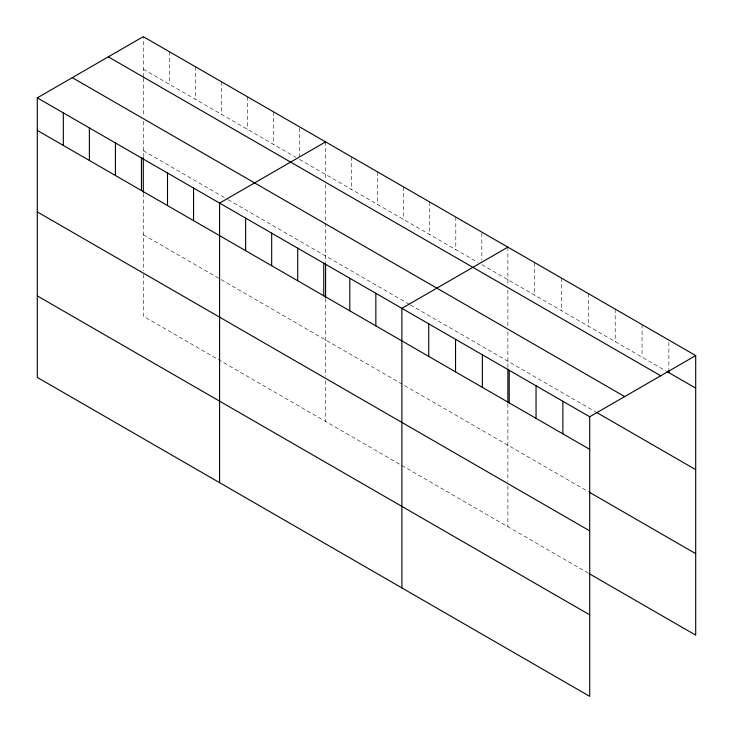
<?xml version="1.0" encoding="UTF-8"?>
<svg xmlns="http://www.w3.org/2000/svg" width="733" height="733" viewBox="0 0 733 733"><rect width="100%" height="100%" fill="white"/><g stroke="black" fill="none" stroke-linecap="round" stroke-linejoin="round"><path stroke-width="0.55" stroke-dasharray="3.67 2.75" d="M143.292 78.266L143.292 116.767M143.292 77.139L143.292 36.65M143.292 69.214L295.692 157.201M299.55 159.428L477.98 262.441M481.838 264.668L665.995 370.99M143.292 150.723L227.212 199.174M228.174 199.733L409.5 304.424M410.471 304.974L595.086 411.57M143.292 234.707L588.379 491.678M588.379 573.188L143.292 316.225L143.292 272.071M668.872 342.338L668.872 369.285M642.044 324.6L642.044 357.163M615.207 309.106L615.207 341.67M588.379 293.612L588.379 326.176M561.542 278.128L561.542 310.691M534.714 262.634L534.714 295.197M507.887 247.14L507.887 285.366M507.887 289.892L507.887 327.257M507.887 331.783L507.887 367.939M507.887 403.773L507.887 481.434M507.887 485.961L507.887 526.715M481.838 233.231L481.838 260.178M455.798 217.078L455.798 249.632M429.758 202.042L429.758 234.606M403.718 187.007L403.718 219.57M377.669 171.971L377.669 204.534M351.629 156.935L351.629 189.499M325.589 141.9L325.589 180.116M325.589 184.652L325.589 222.007M325.589 223.144L325.589 262.689M325.589 298.523L325.589 376.185M325.589 380.711L325.589 421.466M299.55 127.982L299.55 156.056M273.501 111.828L273.501 144.392M247.461 96.793L247.461 129.356M221.421 81.757L221.421 114.321M195.381 66.721L195.381 99.285M169.332 51.686L169.332 84.249M143.292 121.293L143.292 156.321M143.292 193.274L143.292 270.935"/><path stroke-width="1.1" d="M37.301 97.846L589.708 416.775L589.708 696.35L37.301 377.422L37.301 97.846L143.292 36.65L695.699 355.578L695.699 635.154L589.332 573.747M325.589 141.9L219.588 203.096L219.588 482.662M507.887 247.14L401.886 308.336L401.886 587.912M589.708 416.775L695.699 355.578M666.957 371.549L695.699 388.142M108.319 56.844L660.726 375.772M72.274 77.652L624.681 396.58M596.048 412.12L695.699 469.661M37.301 130.41L589.708 449.338M589.332 492.228L695.699 553.644M37.301 211.919L589.708 530.857M37.301 295.903L589.708 614.84M668.872 370.403L668.872 372.657M562.871 401.29L562.871 433.854M536.043 385.796L536.043 418.36M509.215 370.302L509.215 402.866M507.887 369.056L507.887 402.655M482.378 354.818L482.378 387.372M455.55 339.324L455.55 371.888M428.723 323.83L428.723 356.394M375.846 293.301L375.846 325.864M349.806 278.274L349.806 310.829M325.589 263.816L325.589 297.406M323.757 263.239L323.757 295.802M297.717 248.203L297.717 280.766M271.677 233.167L271.677 265.731M245.637 218.132L245.637 250.695M193.549 188.06L193.549 220.624M167.509 173.025L167.509 205.588M143.292 157.448L143.292 192.156M141.469 157.989L141.469 190.553M115.42 142.953L115.42 175.517M89.38 127.918L89.38 160.481M63.34 112.882L63.34 145.446"/></g></svg>
